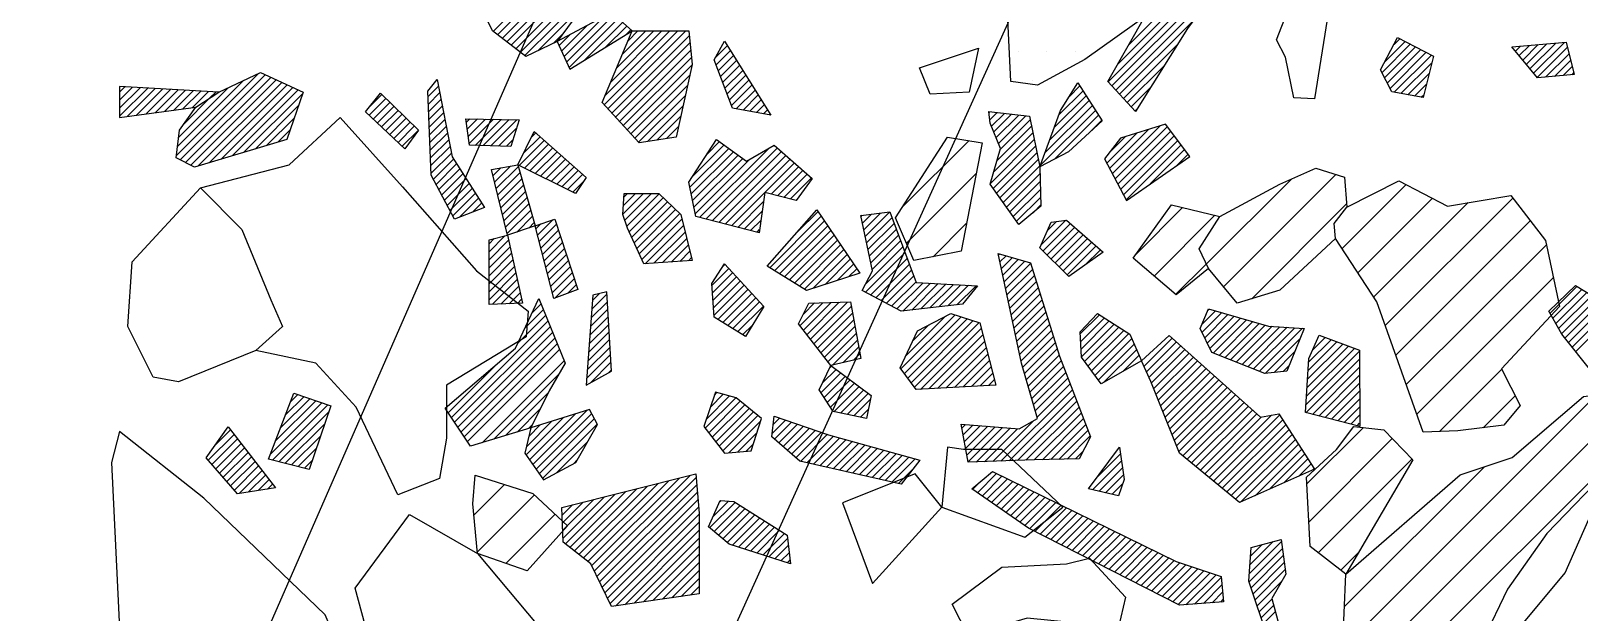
# Model space of a CAD drawing. Header units: metres. Extents: x -8.54 to -4.9, y -14.63 to -11.99.
# Drawn here: x -8.535 to -7.853, y -13.297 to -13.041 of the extents above; entities that cross this region are included whole.
import ezdxf

# ---------------------------------------------------------------- set-up
doc = ezdxf.new("R2010")
doc.units = ezdxf.units.M
doc.header["$LTSCALE"] = 25
doc.header["$MEASUREMENT"] = 0
doc.layers.get('0').update_dxf_attribs({"linetype": 'CONTINUOUS'})
for name, color, linetype in [('FEUER', 1, 'CONTINUOUS'), ('KNOCHEN', 2, 'CONTINUOUS'), ('KNOCHENSCHRAFF', 2, 'CONTINUOUS'), ('STEINE', 4, 'CONTINUOUS'), ('STEINESCHRAFF', 4, 'CONTINUOUS'), ('TPROFIL', 3, 'CONTINUOUS')]:
    doc.layers.add(name, color=color, linetype=linetype)

# ---------------------------------------------------------------- blocks, each defined once
blk = doc.blocks.new('*X3')
at = {"color": 0}
for p, q in [((-827.434, -1312.156), (-826.534, -1311.256)), ((-827.413, -1311.782), (-826.888, -1311.256)), ((-827.393, -1311.407), (-827.241, -1311.256)), ((-827.35, -1312.426), (-826.18, -1311.255)), ((-827.262, -1312.691), (-825.841, -1311.27)), ((-827.16, -1312.942), (-825.66, -1311.442)), ((-827.049, -1313.185), (-825.478, -1311.614)), ((-826.939, -1313.429), (-825.297, -1311.786)), ((-826.829, -1313.672), (-825.115, -1311.958)), ((-826.719, -1313.916), (-824.933, -1312.13)), ((-826.609, -1314.159), (-824.836, -1312.386)), ((-826.453, -1314.357), (-824.765, -1312.669)), ((-826.072, -1314.33), (-824.694, -1312.951)), ((-825.691, -1314.302), (-824.623, -1313.234)), ((-825.311, -1314.275), (-824.552, -1313.517)), ((-824.93, -1314.248), (-824.482, -1313.8)), ((-824.549, -1314.22), (-824.411, -1314.082)), ((-823.508, -1315.301), (-822.769, -1314.562)), ((-823.485, -1315.632), (-822.599, -1314.746)), ((-823.013, -1314.453), (-822.938, -1314.377)), ((-823.463, -1315.962), (-822.43, -1314.93)), ((-823.44, -1316.293), (-822.261, -1315.114)), ((-823.417, -1316.624), (-822.091, -1315.298)), ((-823.246, -1316.807), (-821.922, -1315.483)), ((-823.029, -1316.943), (-821.753, -1315.667)), ((-822.812, -1317.08), (-821.583, -1315.851)), ((-822.595, -1317.216), (-821.414, -1316.035)), ((-822.378, -1317.353), (-821.245, -1316.219)), ((-822.161, -1317.489), (-821.712, -1317.04)), ((-818.323, -1318.954), (-818.234, -1318.865)), ((-818.697, -1320.036), (-817.828, -1319.166)), ((-818.644, -1319.629), (-818.031, -1319.016)), ((-818.56, -1320.252), (-817.625, -1319.317)), ((-818.423, -1320.469), (-817.422, -1319.468)), ((-818.286, -1320.686), (-817.219, -1319.618)), ((-818.131, -1320.883), (-817.016, -1319.769)), ((-817.838, -1320.944), (-816.813, -1319.92)), ((-817.545, -1321.005), (-816.61, -1320.07)), ((-817.251, -1321.065), (-816.52, -1320.333)), ((-816.958, -1321.126), (-816.608, -1320.775)), ((-820.845, -1321.831), (-820.265, -1321.25)), ((-820.801, -1321.433), (-820.529, -1321.16)), ((-820.754, -1322.093), (-820.001, -1321.34)), ((-820.566, -1322.258), (-819.737, -1321.429)), ((-820.377, -1322.423), (-819.473, -1321.519)), ((-820.188, -1322.588), (-819.209, -1321.609)), ((-820, -1322.753), (-818.946, -1321.699)), ((-819.811, -1322.918), (-818.682, -1321.788)), ((-819.613, -1323.073), (-818.418, -1321.878)), ((-819.324, -1323.138), (-818.144, -1321.957)), ((-819.036, -1323.203), (-817.867, -1322.034)), ((-818.748, -1323.269), (-817.59, -1322.111)), ((-818.46, -1323.334), (-817.314, -1322.188)), ((-818.172, -1323.4), (-817.037, -1322.265)), ((-817.884, -1323.465), (-816.761, -1322.342)), ((-817.596, -1323.53), (-816.484, -1322.419)), ((-817.307, -1323.596), (-816.207, -1322.496)), ((-817.019, -1323.661), (-815.931, -1322.573)), ((-816.731, -1323.727), (-815.654, -1322.65)), ((-816.443, -1323.792), (-815.378, -1322.727)), ((-816.155, -1323.857), (-815.101, -1322.804)), ((-815.867, -1323.923), (-814.824, -1322.881)), ((-815.578, -1323.988), (-814.548, -1322.957)), ((-815.29, -1324.054), (-814.653, -1323.416))]:
    blk.add_line(p, q, dxfattribs=at)
blk = doc.blocks.new('*X4')
at = {"color": 0}
for p, q in [((-828.835, -1316.738), (-828.121, -1316.025)), ((-828.805, -1316.355), (-828.141, -1315.691)), ((-828.776, -1315.972), (-828.468, -1315.664)), ((-828.893, -1317.504), (-828.082, -1316.693)), ((-828.864, -1317.121), (-828.102, -1316.359)), ((-828.952, -1318.27), (-828.043, -1317.361)), ((-828.923, -1317.887), (-828.063, -1317.027)), ((-829.011, -1319.036), (-828.004, -1318.029)), ((-828.981, -1318.653), (-828.024, -1317.695)), ((-829.04, -1319.418), (-827.985, -1318.363)), ((-828.873, -1319.605), (-827.965, -1318.698)), ((-828.095, -1319.181), (-827.946, -1319.032))]:
    blk.add_line(p, q, dxfattribs=at)
blk = doc.blocks.new('*X5')
at = {"color": 0}
for p, q in [((-836.032, -1306.965), (-835.577, -1306.511)), ((-838.63, -1307.795), (-837.893, -1307.058)), ((-838.611, -1307.423), (-838.072, -1306.884)), ((-838.448, -1307.967), (-837.713, -1307.232)), ((-836.018, -1307.304), (-835.52, -1306.807)), ((-836.004, -1307.644), (-835.462, -1307.103)), ((-838.266, -1308.138), (-837.534, -1307.406)), ((-838.084, -1308.31), (-837.354, -1307.58)), ((-837.901, -1308.481), (-837.175, -1307.754)), ((-837.719, -1308.652), (-836.995, -1307.928)), ((-835.99, -1307.983), (-835.405, -1307.399)), ((-835.976, -1308.323), (-835.347, -1307.695)), ((-835.961, -1308.662), (-835.29, -1307.991)), ((-834.341, -1308.102), (-834.191, -1307.952)), ((-834.3, -1308.415), (-833.844, -1307.959)), ((-834.259, -1308.728), (-833.498, -1307.967)), ((-834.218, -1309.04), (-833.152, -1307.974)), ((-833.951, -1309.126), (-832.806, -1307.982)), ((-833.607, -1309.136), (-832.46, -1307.989)), ((-833.263, -1309.145), (-832.114, -1307.997)), ((-837.537, -1308.824), (-836.816, -1308.102)), ((-837.355, -1308.995), (-836.636, -1308.276)), ((-837.173, -1309.166), (-836.457, -1308.45)), ((-835.947, -1309.002), (-835.232, -1308.287)), ((-835.933, -1309.341), (-835.175, -1308.583)), ((-832.918, -1309.155), (-832.131, -1308.367)), ((-831.493, -1308.79), (-831.279, -1308.576)), ((-835.919, -1309.681), (-835.117, -1308.879)), ((-835.905, -1310.02), (-835.06, -1309.175)), ((-832.574, -1309.164), (-832.285, -1308.875)), ((-832.01, -1310.014), (-830.905, -1308.909)), ((-831.823, -1309.473), (-831.092, -1308.743)), ((-831.774, -1310.132), (-830.718, -1309.075)), ((-831.538, -1310.25), (-830.53, -1309.242)), ((-835.891, -1310.36), (-835.002, -1309.471)), ((-835.796, -1310.618), (-834.907, -1309.73)), ((-835.674, -1310.85), (-834.77, -1309.946)), ((-833.101, -1310.752), (-832.39, -1310.04)), ((-833.032, -1311.036), (-832.049, -1310.054)), ((-831.303, -1310.367), (-830.343, -1309.408)), ((-831.067, -1310.485), (-830.156, -1309.574)), ((-830.831, -1310.603), (-829.969, -1309.741)), ((-830.595, -1310.721), (-829.781, -1309.907)), ((-830.359, -1310.839), (-829.594, -1310.073)), ((-835.552, -1311.081), (-834.632, -1310.162)), ((-835.43, -1311.313), (-834.495, -1310.378)), ((-835.308, -1311.544), (-834.357, -1310.594)), ((-833.171, -1310.468), (-832.818, -1310.115)), ((-832.962, -1311.32), (-831.971, -1310.329)), ((-832.892, -1311.603), (-831.893, -1310.605)), ((-830.124, -1310.956), (-829.407, -1310.24)), ((-829.888, -1311.074), (-829.22, -1310.406)), ((-829.652, -1311.192), (-829.175, -1310.714)), ((-835.186, -1311.776), (-834.22, -1310.81)), ((-835.064, -1312.008), (-834.082, -1311.026)), ((-834.942, -1312.239), (-833.944, -1311.242)), ((-832.822, -1311.887), (-831.815, -1310.88)), ((-832.753, -1312.171), (-831.737, -1311.156)), ((-832.683, -1312.455), (-831.659, -1311.431)), ((-834.639, -1312.29), (-833.807, -1311.458)), ((-834.064, -1312.069), (-833.669, -1311.674)), ((-832.613, -1312.738), (-831.581, -1311.707)), ((-832.543, -1313.022), (-831.503, -1311.982)), ((-832.123, -1312.956), (-831.425, -1312.258)), ((-831.593, -1312.779), (-831.347, -1312.533)), ((-831.272, -1312.812), (-831.055, -1312.594)), ((-831.2, -1313.093), (-830.508, -1312.401)), ((-831.128, -1313.375), (-830.363, -1312.61)), ((-833.341, -1313.82), (-832.64, -1313.119)), ((-833.341, -1313.466), (-833.111, -1313.237)), ((-833.341, -1314.173), (-832.478, -1313.31)), ((-831.057, -1313.657), (-830.275, -1312.876)), ((-830.985, -1313.939), (-830.188, -1313.142)), ((-830.913, -1314.221), (-830.101, -1313.408)), ((-833.341, -1314.527), (-832.414, -1313.6)), ((-833.341, -1314.88), (-832.35, -1313.89)), ((-830.842, -1314.503), (-830.013, -1313.674)), ((-830.77, -1314.785), (-829.926, -1313.94)), ((-833.34, -1315.234), (-832.286, -1314.179)), ((-833.34, -1315.587), (-832.222, -1314.469)), ((-833.34, -1315.941), (-832.158, -1314.759)), ((-830.698, -1315.067), (-829.839, -1314.207)), ((-830.627, -1315.348), (-829.751, -1314.473)), ((-830.555, -1315.63), (-829.664, -1314.739)), ((-833.186, -1316.14), (-832.094, -1315.048)), ((-832.82, -1316.128), (-832.03, -1315.338)), ((-830.444, -1315.873), (-829.576, -1315.005)), ((-829.873, -1315.655), (-829.489, -1315.271)), ((-832.454, -1316.115), (-831.967, -1315.628)), ((-832.087, -1316.102), (-831.903, -1315.917)), ((-831.442, -1316.518), (-831.053, -1316.128)), ((-835.001, -1321.137), (-830.744, -1316.88)), ((-832.056, -1317.839), (-830.847, -1316.629)), ((-831.749, -1317.178), (-830.95, -1316.379)), ((-834.86, -1321.349), (-830.641, -1317.131)), ((-834.718, -1321.561), (-830.538, -1317.381)), ((-834.577, -1321.773), (-830.435, -1317.632)), ((-834.435, -1321.985), (-830.332, -1317.882)), ((-834.294, -1322.197), (-830.229, -1318.133)), ((-835.143, -1320.925), (-833.048, -1318.83)), ((-833.64, -1322.251), (-830.023, -1318.634)), ((-833.129, -1322.093), (-830.261, -1319.225)), ((-842.534, -1321.599), (-841.244, -1320.309)), ((-842.312, -1321.023), (-841.507, -1320.219)), ((-842.09, -1320.448), (-841.771, -1320.128)), ((-832.618, -1321.936), (-830.737, -1320.055)), ((-823.81, -1321.614), (-822.459, -1320.262)), ((-823.757, -1321.207), (-822.736, -1320.185)), ((-823.581, -1320.677), (-823.012, -1320.108)), ((-823.404, -1320.147), (-823.289, -1320.032)), ((-842.978, -1322.749), (-840.718, -1320.49)), ((-842.89, -1323.016), (-840.455, -1320.58)), ((-842.756, -1322.174), (-840.981, -1320.399)), ((-842.609, -1323.088), (-840.401, -1320.88)), ((-832.107, -1321.778), (-831.09, -1320.761)), ((-831.56, -1323), (-829.535, -1320.974)), ((-831.415, -1323.208), (-829.02, -1320.812)), ((-831.27, -1323.417), (-828.812, -1320.958)), ((-823.655, -1321.812), (-822.26, -1320.416)), ((-823.5, -1322.01), (-822.065, -1320.575)), ((-823.345, -1322.208), (-821.871, -1320.734)), ((-823.189, -1322.407), (-821.676, -1320.893)), ((-845.421, -1322.365), (-844.74, -1321.683)), ((-842.328, -1323.16), (-840.588, -1321.42)), ((-831.706, -1322.791), (-830.051, -1321.136)), ((-831.695, -1322.427), (-830.566, -1321.298)), ((-831.596, -1321.621), (-831.443, -1321.468)), ((-831.591, -1321.969), (-831.081, -1321.46)), ((-831.125, -1323.625), (-828.688, -1321.188)), ((-830.98, -1323.833), (-828.564, -1321.418)), ((-823.034, -1322.605), (-821.482, -1321.052)), ((-822.77, -1322.695), (-821.353, -1321.277)), ((-845.725, -1323.022), (-844.585, -1321.882)), ((-845.56, -1323.211), (-844.431, -1322.082)), ((-845.396, -1323.4), (-844.277, -1322.281)), ((-842.046, -1323.233), (-840.774, -1321.96)), ((-830.368, -1323.575), (-828.986, -1322.193)), ((-822.383, -1322.661), (-821.52, -1321.798)), ((-821.996, -1322.627), (-821.687, -1322.319)), ((-845.231, -1323.589), (-844.123, -1322.48)), ((-845.066, -1323.778), (-843.968, -1322.68)), ((-844.902, -1323.967), (-843.814, -1322.879)), ((-841.765, -1323.305), (-840.96, -1322.5)), ((-841.484, -1323.377), (-841.147, -1323.04)), ((-829.606, -1323.166), (-829.465, -1323.025)), ((-844.737, -1324.155), (-843.66, -1323.078)), ((-844.572, -1324.344), (-843.506, -1323.277)), ((-844.362, -1324.488), (-843.351, -1323.477)), ((-843.946, -1324.425), (-843.197, -1323.676)), ((-828.701, -1327.919), (-824.472, -1323.69)), ((-843.529, -1324.361), (-843.043, -1323.875)), ((-843.112, -1324.298), (-842.888, -1324.075)), ((-829.776, -1326.872), (-827.302, -1324.398)), ((-829.579, -1327.029), (-826.83, -1324.28)), ((-829.382, -1327.185), (-826.359, -1324.162)), ((-829.184, -1327.341), (-825.887, -1324.044)), ((-828.987, -1327.497), (-825.416, -1323.926)), ((-828.817, -1327.681), (-824.944, -1323.808)), ((-828.585, -1328.156), (-824.21, -1323.781)), ((-828.47, -1328.394), (-824.181, -1324.106)), ((-830.118, -1325.447), (-829.66, -1324.988)), ((-830.107, -1325.789), (-829.188, -1324.87)), ((-830.095, -1326.131), (-828.717, -1324.752)), ((-830.084, -1326.473), (-828.245, -1324.634)), ((-829.974, -1326.716), (-827.774, -1324.516)), ((-828.354, -1328.632), (-824.153, -1324.431)), ((-828.238, -1328.87), (-824.124, -1324.756)), ((-828.122, -1329.107), (-824.095, -1325.08)), ((-823.612, -1326.012), (-822.486, -1324.885)), ((-823.463, -1325.509), (-822.783, -1324.829)), ((-823.419, -1326.172), (-822.269, -1325.022)), ((-823.191, -1324.883), (-823.11, -1324.802)), ((-828.007, -1329.345), (-824.071, -1325.409)), ((-827.767, -1329.459), (-824.07, -1325.763)), ((-823.227, -1326.333), (-822.052, -1325.158)), ((-823.034, -1326.494), (-821.835, -1325.295)), ((-822.841, -1326.654), (-821.618, -1325.432)), ((-822.61, -1326.777), (-821.401, -1325.568)), ((-822.342, -1326.863), (-821.184, -1325.705)), ((-827.353, -1329.399), (-824.07, -1326.116)), ((-822.074, -1326.948), (-820.968, -1325.842)), ((-821.806, -1327.034), (-820.751, -1325.978)), ((-821.539, -1327.12), (-820.534, -1326.115)), ((-821.271, -1327.206), (-820.317, -1326.252)), ((-826.94, -1329.339), (-824.07, -1326.47)), ((-826.526, -1329.279), (-824.07, -1326.823)), ((-821.003, -1327.292), (-820.183, -1326.471)), ((-820.735, -1327.377), (-820.145, -1326.787)), ((-820.468, -1327.463), (-820.107, -1327.103)), ((-826.113, -1329.219), (-824.07, -1327.176)), ((-825.699, -1329.159), (-824.07, -1327.53)), ((-820.2, -1327.549), (-820.069, -1327.418)), ((-825.286, -1329.099), (-824.07, -1327.883)), ((-824.872, -1329.039), (-824.07, -1328.237)), ((-824.459, -1328.979), (-824.07, -1328.59))]:
    blk.add_line(p, q, dxfattribs=at)
blk = doc.blocks.new('*X8')
at = {"color": 0}
for p, q in [((-806.043, -1306.321), (-800.796, -1301.074)), ((-805.873, -1306.504), (-800.559, -1301.19)), ((-805.616, -1305.54), (-801.034, -1300.959)), ((-805.154, -1304.725), (-801.272, -1300.843)), ((-833.165, -1304.098), (-830.566, -1301.499)), ((-832.964, -1304.251), (-830.445, -1301.731)), ((-832.763, -1304.403), (-830.24, -1301.88)), ((-832.562, -1304.556), (-830.033, -1302.027)), ((-832.361, -1304.708), (-829.827, -1302.174)), ((-832.16, -1304.86), (-829.621, -1302.322)), ((-831.958, -1305.013), (-829.415, -1302.469)), ((-805.703, -1306.688), (-801.278, -1302.263)), ((-831.757, -1305.165), (-829.208, -1302.616)), ((-831.178, -1304.94), (-829.087, -1302.849)), ((-830.143, -1304.965), (-829.001, -1303.823)), ((-830.032, -1305.207), (-828.245, -1303.421)), ((-829.92, -1305.45), (-827.834, -1303.363)), ((-829.809, -1305.692), (-827.646, -1303.529)), ((-829.115, -1305.351), (-827.459, -1303.696)), ((-828.205, -1304.795), (-827.272, -1303.862)), ((-805.533, -1306.872), (-802.286, -1303.624)), ((-830.496, -1304.611), (-830.106, -1304.221)), ((-830.254, -1304.723), (-829.757, -1304.226)), ((-828.265, -1307.33), (-825.011, -1304.076)), ((-828.231, -1306.942), (-825.365, -1304.076)), ((-828.096, -1307.515), (-824.657, -1304.076)), ((-827.976, -1306.334), (-825.718, -1304.076)), ((-827.927, -1307.699), (-824.514, -1304.285)), ((-827.758, -1307.884), (-824.48, -1304.606)), ((-827.721, -1305.725), (-826.072, -1304.076)), ((-827.466, -1305.117), (-826.426, -1304.076)), ((-827.295, -1304.238), (-827.085, -1304.028)), ((-827.211, -1304.508), (-826.779, -1304.076)), ((-827.589, -1308.068), (-824.447, -1304.926)), ((-827.42, -1308.253), (-824.414, -1305.246)), ((-823.363, -1305.256), (-822.835, -1304.728)), ((-823.328, -1305.575), (-822.699, -1304.946)), ((-823.231, -1305.831), (-822.563, -1305.163)), ((-805.364, -1307.056), (-802.979, -1304.672)), ((-827.252, -1308.438), (-824.387, -1305.573)), ((-823.133, -1306.087), (-822.427, -1305.381)), ((-823.035, -1306.343), (-822.291, -1305.598)), ((-822.938, -1306.599), (-822.155, -1305.816)), ((-805.194, -1307.24), (-803.568, -1305.613)), ((-827.083, -1308.622), (-824.487, -1306.027)), ((-826.914, -1308.807), (-824.588, -1306.482)), ((-822.84, -1306.855), (-822.019, -1306.033)), ((-822.743, -1307.111), (-821.883, -1306.251)), ((-822.645, -1307.367), (-821.747, -1306.468)), ((-807.761, -1306.978), (-807.286, -1306.503)), ((-805.024, -1307.423), (-804.156, -1306.555)), ((-826.745, -1308.992), (-824.689, -1306.936)), ((-822.44, -1307.515), (-821.611, -1306.686)), ((-822.141, -1307.57), (-821.475, -1306.903)), ((-821.842, -1307.624), (-821.339, -1307.121)), ((-821.542, -1307.678), (-821.202, -1307.338)), ((-808.622, -1308.9), (-806.873, -1307.151)), ((-808.417, -1308.342), (-807.011, -1306.935)), ((-808.212, -1307.783), (-807.148, -1306.719)), ((-826.358, -1308.958), (-824.79, -1307.39)), ((-825.939, -1308.892), (-824.891, -1307.845)), ((-821.243, -1307.733), (-821.066, -1307.556)), ((-820.944, -1307.787), (-820.93, -1307.773)), ((-811.291, -1307.68), (-811.252, -1307.641)), ((-811.259, -1308.002), (-810.935, -1307.677)), ((-811.188, -1308.284), (-810.617, -1307.713)), ((-811.085, -1308.535), (-810.3, -1307.749)), ((-810.983, -1308.786), (-809.982, -1307.786)), ((-810.88, -1309.037), (-809.665, -1307.822)), ((-810.799, -1309.309), (-809.482, -1307.993)), ((-809.032, -1310.017), (-806.598, -1307.583)), ((-808.827, -1309.459), (-806.736, -1307.367)), ((-808.399, -1309.738), (-806.46, -1307.799)), ((-806.941, -1308.633), (-806.323, -1308.015)), ((-804.854, -1307.607), (-804.744, -1307.497)), ((-825.519, -1308.827), (-824.992, -1308.299)), ((-811.088, -1310.305), (-809.362, -1308.579)), ((-810.944, -1309.807), (-809.422, -1308.286)), ((-806.102, -1309.915), (-804.769, -1308.583)), ((-805.979, -1310.146), (-804.258, -1308.425)), ((-805.857, -1310.378), (-803.747, -1308.268)), ((-805.735, -1310.609), (-803.426, -1308.3)), ((-805.613, -1310.841), (-803.274, -1308.502)), ((-805.491, -1311.072), (-803.123, -1308.704)), ((-825.1, -1308.761), (-825.092, -1308.753)), ((-824.487, -1310.977), (-822.769, -1309.258)), ((-824.392, -1310.528), (-822.973, -1309.109)), ((-824.059, -1312.316), (-820.987, -1309.245)), ((-823.777, -1312.388), (-820.627, -1309.238)), ((-823.741, -1309.523), (-823.177, -1308.96)), ((-811.232, -1310.803), (-809.302, -1308.873)), ((-811.109, -1311.033), (-809.242, -1309.166)), ((-806.001, -1309.461), (-805.28, -1308.74)), ((-805.368, -1311.303), (-802.971, -1308.906)), ((-805.246, -1311.535), (-802.819, -1309.108)), ((-804.189, -1310.831), (-802.668, -1309.31)), ((-824.428, -1311.271), (-822.564, -1309.407)), ((-824.369, -1311.566), (-822.36, -1309.557)), ((-824.31, -1311.86), (-822.156, -1309.706)), ((-824.251, -1312.155), (-821.837, -1309.74)), ((-823.495, -1312.459), (-820.439, -1309.403)), ((-823.213, -1312.531), (-820.25, -1309.568)), ((-822.931, -1312.603), (-820.062, -1309.733)), ((-822.649, -1312.674), (-819.874, -1309.899)), ((-820.896, -1311.275), (-819.686, -1310.064)), ((-810.961, -1311.239), (-809.182, -1309.46)), ((-810.814, -1311.445), (-809.122, -1309.753)), ((-810.666, -1311.652), (-809.062, -1310.047)), ((-803.043, -1310.039), (-802.516, -1309.512)), ((-820.615, -1311.347), (-819.497, -1310.229)), ((-820.334, -1311.42), (-819.309, -1310.395)), ((-820.054, -1311.493), (-819.121, -1310.56)), ((-810.519, -1311.858), (-809.046, -1310.384)), ((-810.372, -1312.064), (-809.036, -1310.728)), ((-810.224, -1312.27), (-809.025, -1311.071)), ((-810.077, -1312.476), (-809.015, -1311.415)), ((-822.367, -1312.746), (-821.231, -1311.609)), ((-822.086, -1312.818), (-821.289, -1312.021)), ((-819.752, -1312.959), (-818.832, -1312.039)), ((-816.815, -1312.85), (-816.08, -1312.116)), ((-816.754, -1313.143), (-815.679, -1312.068)), ((-809.346, -1312.099), (-809.005, -1311.758)), ((-821.804, -1312.889), (-821.348, -1312.434)), ((-820.965, -1314.526), (-818.69, -1312.25)), ((-820.747, -1314.661), (-818.548, -1312.462)), ((-820.528, -1314.796), (-818.405, -1312.673)), ((-816.937, -1312.265), (-816.884, -1312.213)), ((-816.876, -1312.558), (-816.482, -1312.164)), ((-816.693, -1313.435), (-815.578, -1312.32)), ((-816.632, -1313.728), (-815.481, -1312.577)), ((-808.996, -1313.517), (-807.903, -1312.424)), ((-808.911, -1313.786), (-807.704, -1312.578)), ((-808.735, -1313.962), (-807.515, -1312.743)), ((-808.702, -1312.869), (-808.321, -1312.489)), ((-821.522, -1312.961), (-821.407, -1312.846)), ((-820.31, -1314.931), (-818.263, -1312.884)), ((-820.091, -1315.066), (-818.121, -1313.096)), ((-819.872, -1315.201), (-817.979, -1313.307)), ((-816.571, -1314.02), (-815.384, -1312.834)), ((-816.51, -1314.313), (-815.287, -1313.09)), ((-816.449, -1314.605), (-815.19, -1313.347)), ((-808.558, -1314.139), (-807.326, -1312.908)), ((-808.381, -1314.316), (-807.138, -1313.073)), ((-808.204, -1314.493), (-806.949, -1313.238)), ((-808.027, -1314.669), (-806.761, -1313.403)), ((-819.654, -1315.336), (-817.836, -1313.518)), ((-819.435, -1315.471), (-817.694, -1313.729)), ((-819.046, -1315.435), (-817.552, -1313.941)), ((-818.521, -1315.264), (-817.41, -1314.152)), ((-816.754, -1315.264), (-815.093, -1313.604)), ((-816.745, -1315.609), (-814.997, -1313.86)), ((-816.514, -1315.731), (-814.9, -1314.117)), ((-810.87, -1313.977), (-810.813, -1313.919)), ((-810.809, -1314.269), (-810.538, -1313.998)), ((-810.747, -1314.561), (-810.263, -1314.076)), ((-810.685, -1314.853), (-809.988, -1314.155)), ((-807.85, -1314.846), (-806.572, -1313.567)), ((-807.067, -1314.416), (-806.383, -1313.732)), ((-817.996, -1315.092), (-817.267, -1314.363)), ((-817.471, -1314.921), (-817.125, -1314.575)), ((-816.282, -1315.853), (-814.803, -1314.374)), ((-816.051, -1315.976), (-814.706, -1314.63)), ((-810.624, -1315.145), (-809.713, -1314.233)), ((-810.562, -1315.437), (-809.454, -1314.328)), ((-810.501, -1315.729), (-809.37, -1314.598)), ((-815.82, -1316.098), (-814.609, -1314.887)), ((-815.589, -1316.22), (-814.512, -1315.144)), ((-815.357, -1316.343), (-814.204, -1315.189)), ((-815.1, -1316.438), (-813.869, -1315.208)), ((-814.701, -1316.393), (-813.535, -1315.227)), ((-814.302, -1316.348), (-813.2, -1315.246)), ((-813.903, -1316.303), (-812.865, -1315.265)), ((-813.504, -1316.257), (-812.53, -1315.283)), ((-813.106, -1316.212), (-812.196, -1315.302)), ((-812.707, -1316.167), (-811.861, -1315.321)), ((-810.439, -1316.021), (-809.287, -1314.868)), ((-810.378, -1316.313), (-809.203, -1315.138)), ((-810.316, -1316.605), (-809.12, -1315.408)), ((-819.634, -1317.084), (-818.624, -1316.073)), ((-819.48, -1317.283), (-818.26, -1316.063)), ((-819.478, -1316.574), (-818.987, -1316.083)), ((-819.325, -1317.482), (-817.896, -1316.053)), ((-819.17, -1317.68), (-817.532, -1316.043)), ((-810.255, -1316.897), (-809.037, -1315.679)), ((-810.193, -1317.189), (-808.953, -1315.949)), ((-810.131, -1317.481), (-808.87, -1316.219)), ((-819.015, -1317.879), (-817.368, -1316.232)), ((-818.861, -1318.078), (-817.313, -1316.53)), ((-818.706, -1318.277), (-817.258, -1316.829)), ((-815.176, -1318.99), (-812.791, -1316.605)), ((-815.026, -1319.194), (-812.523, -1316.691)), ((-814.977, -1318.437), (-813.208, -1316.668)), ((-814.876, -1319.397), (-812.256, -1316.776)), ((-814.726, -1319.601), (-811.988, -1316.862)), ((-810.07, -1317.773), (-808.786, -1316.489)), ((-810.008, -1318.065), (-808.703, -1316.759)), ((-807.267, -1317.444), (-806.422, -1316.599)), ((-807.251, -1317.782), (-806.207, -1316.738)), ((-807.236, -1318.12), (-805.991, -1316.876)), ((-801.903, -1317.031), (-801.303, -1316.431)), ((-801.894, -1317.375), (-801.029, -1316.51)), ((-801.78, -1317.615), (-800.754, -1316.589)), ((-801.666, -1317.854), (-800.48, -1316.668)), ((-801.656, -1316.43), (-801.578, -1316.352)), ((-801.552, -1318.094), (-800.205, -1316.747)), ((-801.404, -1318.299), (-799.931, -1316.826)), ((-801.149, -1318.398), (-799.656, -1316.905)), ((-818.551, -1318.476), (-817.203, -1317.128)), ((-818.397, -1318.675), (-817.148, -1317.426)), ((-814.666, -1317.772), (-813.941, -1317.048)), ((-814.576, -1319.804), (-811.72, -1316.948)), ((-814.316, -1319.897), (-811.633, -1317.214)), ((-813.94, -1319.875), (-811.56, -1317.495)), ((-809.947, -1318.356), (-808.619, -1317.029)), ((-809.885, -1318.648), (-808.536, -1317.299)), ((-809.811, -1318.928), (-808.452, -1317.569)), ((-807.22, -1318.458), (-805.776, -1317.014)), ((-807.078, -1318.67), (-805.561, -1317.153)), ((-806.928, -1318.873), (-805.346, -1317.291)), ((-806.778, -1319.077), (-805.13, -1317.429)), ((-800.895, -1318.497), (-799.382, -1316.984)), ((-800.641, -1318.597), (-799.108, -1317.063)), ((-800.387, -1318.696), (-798.804, -1317.113)), ((-800.133, -1318.796), (-798.472, -1317.135)), ((-799.879, -1318.895), (-798.14, -1317.156)), ((-799.624, -1318.994), (-797.807, -1317.177)), ((-799.37, -1319.094), (-797.475, -1317.199)), ((-796.736, -1317.52), (-796.727, -1317.511)), ((-818.19, -1318.822), (-817.093, -1317.725)), ((-817.73, -1318.715), (-817.038, -1318.023)), ((-813.565, -1319.853), (-811.487, -1317.776)), ((-813.189, -1319.831), (-811.414, -1318.056)), ((-809.731, -1319.201), (-808.369, -1317.839)), ((-809.651, -1319.475), (-808.286, -1318.109)), ((-806.628, -1319.28), (-804.998, -1317.651)), ((-806.477, -1319.483), (-804.891, -1317.897)), ((-806.208, -1319.567), (-804.784, -1318.144)), ((-804.461, -1318.881), (-803.214, -1317.634)), ((-804.352, -1319.126), (-803.027, -1317.801)), ((-804.243, -1319.37), (-802.841, -1317.968)), ((-804.136, -1319.617), (-802.655, -1318.136)), ((-799.112, -1319.189), (-797.574, -1317.651)), ((-798.717, -1319.147), (-797.815, -1318.245)), ((-797.319, -1320.578), (-794.949, -1318.208)), ((-797.295, -1320.2), (-795.179, -1318.085)), ((-797.271, -1319.823), (-795.437, -1317.989)), ((-797.247, -1319.445), (-795.695, -1317.894)), ((-797.223, -1319.068), (-795.953, -1317.798)), ((-797.199, -1318.69), (-796.211, -1317.702)), ((-797.024, -1318.162), (-796.469, -1317.606)), ((-817.27, -1318.609), (-816.983, -1318.322)), ((-812.814, -1319.809), (-811.341, -1318.337)), ((-812.438, -1319.788), (-811.268, -1318.618)), ((-812.063, -1319.766), (-811.196, -1318.898)), ((-809.571, -1319.749), (-808.202, -1318.38)), ((-809.491, -1320.022), (-808.106, -1318.637)), ((-809.411, -1320.296), (-808.008, -1318.893)), ((-805.382, -1319.095), (-804.677, -1318.39)), ((-804.57, -1318.636), (-804.493, -1318.56)), ((-804.035, -1319.869), (-802.469, -1318.303)), ((-803.933, -1320.121), (-802.282, -1318.47)), ((-803.831, -1320.373), (-802.096, -1318.637)), ((-803.73, -1320.625), (-801.91, -1318.805)), ((-798.321, -1319.105), (-798.055, -1318.839)), ((-797.315, -1320.927), (-794.948, -1318.561)), ((-797.033, -1320.999), (-794.948, -1318.914)), ((-811.688, -1319.744), (-811.123, -1319.179)), ((-811.312, -1319.722), (-811.05, -1319.46)), ((-809.331, -1320.569), (-807.909, -1319.148)), ((-809.251, -1320.843), (-807.811, -1319.403)), ((-803.628, -1320.876), (-801.723, -1318.972)), ((-803.526, -1321.128), (-801.537, -1319.139)), ((-803.425, -1321.38), (-801.351, -1319.307)), ((-803.323, -1321.632), (-801.165, -1319.474)), ((-796.751, -1321.071), (-794.948, -1319.268)), ((-796.47, -1321.143), (-794.948, -1319.621)), ((-810.765, -1323.064), (-807.614, -1319.913)), ((-810.398, -1323.051), (-807.515, -1320.168)), ((-809.171, -1321.117), (-807.712, -1319.658)), ((-803.221, -1321.884), (-800.978, -1319.641)), ((-803.12, -1322.136), (-800.792, -1319.809)), ((-803.018, -1322.388), (-800.606, -1319.976)), ((-802.916, -1322.64), (-800.42, -1320.143)), ((-802.746, -1322.823), (-800.233, -1320.31)), ((-796.188, -1321.215), (-794.948, -1319.975)), ((-810.032, -1323.038), (-807.417, -1320.423)), ((-809.665, -1323.025), (-807.319, -1320.678)), ((-809.299, -1323.012), (-807.22, -1320.933)), ((-802.553, -1322.983), (-800.047, -1320.478)), ((-802.359, -1323.143), (-799.861, -1320.645)), ((-802.166, -1323.303), (-799.675, -1320.812)), ((-801.972, -1323.463), (-799.488, -1320.98)), ((-795.906, -1321.287), (-794.948, -1320.328)), ((-795.625, -1321.358), (-794.948, -1320.682)), ((-812.484, -1321.6), (-812.332, -1321.449)), ((-812.429, -1321.899), (-812.005, -1321.475)), ((-812.375, -1322.199), (-811.677, -1321.501)), ((-812.32, -1322.498), (-811.35, -1321.527)), ((-812.266, -1322.797), (-811.022, -1321.553)), ((-812.211, -1323.096), (-810.695, -1321.58)), ((-811.864, -1323.103), (-810.367, -1321.606)), ((-811.498, -1323.09), (-810.04, -1321.632)), ((-811.131, -1323.077), (-809.337, -1321.282)), ((-808.936, -1323.002), (-807.122, -1321.188)), ((-808.573, -1322.993), (-807.023, -1321.443)), ((-801.778, -1323.623), (-799.27, -1321.114)), ((-801.585, -1323.783), (-798.834, -1321.033)), ((-801.391, -1323.943), (-798.476, -1321.028)), ((-801.198, -1324.103), (-798.337, -1321.243)), ((-801.004, -1324.263), (-798.198, -1321.457)), ((-800.811, -1324.423), (-798.059, -1321.672)), ((-795.343, -1321.43), (-794.948, -1321.035)), ((-795.061, -1321.502), (-794.948, -1321.389)), ((-808.21, -1322.984), (-806.925, -1321.698)), ((-807.847, -1322.974), (-806.826, -1321.953)), ((-800.617, -1324.583), (-797.921, -1321.887)), ((-800.423, -1324.743), (-797.782, -1322.102)), ((-800.202, -1324.876), (-797.643, -1322.316)), ((-807.484, -1322.965), (-807.142, -1322.623)), ((-806.542, -1323.791), (-805.496, -1322.744)), ((-799.563, -1324.59), (-797.504, -1322.531)), ((-798.925, -1324.305), (-797.365, -1322.746)), ((-798.286, -1324.02), (-797.227, -1322.961)), ((-811.806, -1324.458), (-810.958, -1323.61)), ((-811.597, -1324.603), (-810.721, -1323.727)), ((-806.725, -1324.327), (-805.452, -1323.054)), ((-806.438, -1324.393), (-805.407, -1323.363)), ((-806.15, -1324.46), (-805.363, -1323.672)), ((-797.647, -1323.735), (-797.088, -1323.175)), ((-797.008, -1323.449), (-796.949, -1323.39)), ((-812.015, -1324.313), (-811.647, -1323.946)), ((-811.388, -1324.748), (-810.483, -1323.843)), ((-811.179, -1324.893), (-810.246, -1323.959)), ((-810.971, -1325.037), (-810.009, -1324.075)), ((-810.762, -1325.182), (-809.772, -1324.192)), ((-810.553, -1325.327), (-809.534, -1324.308)), ((-805.863, -1324.526), (-805.4, -1324.063)), ((-810.344, -1325.472), (-809.297, -1324.424)), ((-810.136, -1325.616), (-809.06, -1324.541)), ((-809.927, -1325.761), (-808.823, -1324.657)), ((-809.718, -1325.906), (-808.585, -1324.773)), ((-809.503, -1326.045), (-808.348, -1324.89)), ((-809.269, -1326.164), (-808.111, -1325.006)), ((-809.035, -1326.284), (-807.873, -1325.122)), ((-808.801, -1326.403), (-807.636, -1325.238)), ((-808.567, -1326.523), (-807.399, -1325.355)), ((-808.333, -1326.643), (-807.162, -1325.471)), ((-808.099, -1326.762), (-806.924, -1325.587)), ((-807.865, -1326.882), (-806.687, -1325.704)), ((-807.631, -1327.001), (-806.45, -1325.82)), ((-807.397, -1327.121), (-806.213, -1325.936)), ((-807.163, -1327.241), (-805.975, -1326.053)), ((-806.929, -1327.36), (-805.738, -1326.169)), ((-806.696, -1327.48), (-805.501, -1326.285)), ((-806.462, -1327.599), (-805.264, -1326.401)), ((-806.228, -1327.719), (-805.026, -1326.518)), ((-805.994, -1327.838), (-804.789, -1326.634)), ((-805.76, -1327.958), (-804.552, -1326.75)), ((-805.526, -1328.078), (-804.315, -1326.867)), ((-805.292, -1328.197), (-804.077, -1326.983)), ((-805.058, -1328.317), (-803.84, -1327.099)), ((-799.823, -1328.386), (-798.355, -1326.918)), ((-799.81, -1328.019), (-798.397, -1326.606)), ((-799.784, -1327.639), (-798.762, -1326.617)), ((-799.758, -1327.26), (-799.246, -1326.748)), ((-804.824, -1328.436), (-803.603, -1327.215)), ((-804.59, -1328.556), (-803.366, -1327.332)), ((-804.356, -1328.675), (-803.128, -1327.448)), ((-804.122, -1328.795), (-802.873, -1327.547)), ((-803.888, -1328.915), (-802.608, -1327.635)), ((-803.654, -1329.034), (-802.343, -1327.723)), ((-803.42, -1329.154), (-802.078, -1327.812)), ((-799.735, -1328.651), (-798.314, -1327.23)), ((-799.646, -1328.916), (-798.272, -1327.541)), ((-803.186, -1329.273), (-801.813, -1327.9)), ((-802.952, -1329.393), (-801.547, -1327.988)), ((-802.609, -1329.403), (-801.282, -1328.077)), ((-802.225, -1329.373), (-801.051, -1328.199)), ((-799.558, -1329.181), (-798.23, -1327.853)), ((-799.469, -1329.446), (-798.379, -1328.356)), ((-801.841, -1329.343), (-801.022, -1328.523)), ((-801.457, -1329.312), (-800.992, -1328.847)), ((-801.073, -1329.282), (-800.962, -1329.171)), ((-799.381, -1329.711), (-798.809, -1329.14)), ((-799.293, -1329.976), (-798.737, -1329.42)), ((-799.204, -1330.241), (-798.664, -1329.701))]:
    blk.add_line(p, q, dxfattribs=at)
blk = doc.blocks.new('*X9')
at = {"color": 0}
for p, q in [((-847.127, -1309.575), (-843.504, -1305.952)), ((-849.636, -1306.781), (-849.397, -1306.541)), ((-849.636, -1307.134), (-849.062, -1306.561)), ((-849.636, -1307.488), (-848.728, -1306.58)), ((-849.636, -1307.841), (-848.394, -1306.599)), ((-849.297, -1307.856), (-848.06, -1306.619)), ((-848.888, -1307.8), (-847.726, -1306.638)), ((-848.478, -1307.744), (-847.391, -1306.657)), ((-847.077, -1309.171), (-844.175, -1306.269)), ((-847.026, -1308.767), (-844.845, -1306.586)), ((-846.968, -1309.77), (-843.211, -1306.013)), ((-846.732, -1309.887), (-842.969, -1306.124)), ((-846.497, -1310.005), (-842.727, -1306.235)), ((-846.187, -1310.049), (-842.484, -1306.346)), ((-845.681, -1309.897), (-842.242, -1306.458)), ((-845.176, -1309.745), (-842, -1306.569)), ((-848.069, -1307.688), (-847.057, -1306.677)), ((-847.659, -1307.632), (-846.723, -1306.696)), ((-847.249, -1307.576), (-846.389, -1306.715)), ((-846.84, -1307.52), (-846.054, -1306.735)), ((-846.788, -1308.175), (-845.647, -1307.034)), ((-846.43, -1307.464), (-845.72, -1306.754)), ((-845.647, -1307.034), (-845.386, -1306.773)), ((-844.671, -1309.594), (-841.757, -1306.68)), ((-844.165, -1309.442), (-841.56, -1306.836)), ((-843.66, -1309.29), (-841.743, -1307.373)), ((-843.155, -1309.138), (-841.926, -1307.909)), ((-842.65, -1308.986), (-842.109, -1308.446))]:
    blk.add_line(p, q, dxfattribs=at)
blk = doc.blocks.new('*X12')
at = {"color": 0}
for p, q in [((-793.84, -1305.432), (-792.948, -1304.539)), ((-793.433, -1304.671), (-793.181, -1304.419)), ((-787.44, -1305.749), (-786.304, -1304.613)), ((-787.281, -1305.944), (-785.917, -1304.58)), ((-793.972, -1305.918), (-792.714, -1304.66)), ((-793.851, -1306.149), (-792.481, -1304.78)), ((-793.729, -1306.381), (-792.248, -1304.9)), ((-793.607, -1306.613), (-792.015, -1305.02)), ((-793.424, -1306.784), (-791.781, -1305.141)), ((-788.075, -1304.97), (-787.85, -1304.745)), ((-787.916, -1305.165), (-787.463, -1304.712)), ((-787.757, -1305.359), (-787.077, -1304.679)), ((-787.598, -1305.554), (-786.69, -1304.646)), ((-787.122, -1306.138), (-785.782, -1304.799)), ((-786.748, -1306.118), (-785.711, -1305.081)), ((-793.126, -1306.839), (-791.767, -1305.48)), ((-792.827, -1306.894), (-791.885, -1305.952)), ((-786.358, -1306.081), (-785.641, -1305.364)), ((-785.967, -1306.044), (-785.57, -1305.647)), ((-785.577, -1306.008), (-785.499, -1305.93)), ((-792.529, -1306.949), (-792.003, -1306.423)), ((-792.231, -1307.004), (-792.12, -1306.894)), ((-786.55, -1316.526), (-785.373, -1315.35)), ((-786.424, -1316.754), (-785.154, -1315.484)), ((-786.299, -1316.982), (-784.934, -1315.618)), ((-786.173, -1317.21), (-784.715, -1315.752)), ((-786.048, -1317.438), (-784.495, -1315.886)), ((-785.893, -1317.637), (-784.276, -1316.02)), ((-785.736, -1317.834), (-784.056, -1316.154)), ((-785.579, -1318.031), (-783.837, -1316.288)), ((-785.422, -1318.227), (-783.617, -1316.422))]:
    blk.add_line(p, q, dxfattribs=at)
blk = doc.blocks.new('*X31')
at = {"color": 0}
for p, q in [((-815.131, -1311.873), (-812.173, -1308.916)), ((-814.933, -1313.443), (-811.861, -1310.371)), ((-801.711, -1314.363), (-797.959, -1310.611)), ((-800.946, -1315.366), (-795.992, -1310.412)), ((-795.725, -1313.681), (-792.898, -1310.854)), ((-804.793, -1313.909), (-802.758, -1311.875)), ((-799.706, -1315.894), (-795.522, -1311.71)), ((-795.026, -1314.749), (-791.738, -1311.461)), ((-794.326, -1315.817), (-790.163, -1311.654)), ((-793.816, -1317.075), (-788.196, -1311.455)), ((-813.763, -1314.041), (-812.279, -1312.557)), ((-804.01, -1314.895), (-801.33, -1312.214)), ((-793.353, -1318.38), (-787.427, -1312.454)), ((-792.891, -1319.685), (-786.715, -1313.509)), ((-803.062, -1315.714), (-801.711, -1314.363)), ((-792.428, -1320.991), (-786.407, -1314.969)), ((-791.431, -1321.761), (-788.675, -1319.005)), ((-795.703, -1331.336), (-784.499, -1320.133)), ((-795.129, -1332.53), (-782.478, -1319.879)), ((-794.101, -1333.27), (-780.697, -1319.866)), ((-789.495, -1321.592), (-788.085, -1320.183)), ((-797.274, -1324.069), (-794.785, -1321.579)), ((-797.189, -1325.752), (-793.507, -1322.069)), ((-796.775, -1327.105), (-792.64, -1322.97)), ((-795.62, -1329.486), (-789.445, -1323.31)), ((-834.005, -1325.444), (-832.656, -1324.095)), ((-833.854, -1327.061), (-831.344, -1324.551)), ((-832.602, -1327.577), (-830.429, -1325.404)), ((-795.779, -1327.877), (-795, -1327.098))]:
    blk.add_line(p, q, dxfattribs=at)
blk = doc.blocks.new('*X36')
at = {"color": 0}
for p, q in [((-810, -1305), (-810, -1305)), ((-808.75, -1305), (-808.75, -1305)), ((-807.5, -1305), (-807.5, -1305)), ((-809.375, -1306.25), (-809.375, -1306.25))]:
    blk.add_line(p, q, dxfattribs=at)

msp = doc.modelspace()

# ---------------------------------------------------------------- linework, layer by layer
at = {"layer": 'KNOCHEN'}
for points in [[(-8.06052, -13.0631), (-8.02591, -13.00199), (-8.00504, -13.01217), (-8.02539, -13.03967), (-8.0483, -13.07634), (-8.06052, -13.0631)], [(-8.31054, -13.00564), (-8.30442, -13.01735), (-8.29016, -13.02753), (-8.3034, -13.04536), (-8.31714, -13.05198), (-8.33191, -13.04078), (-8.33853, -13.02704), (-8.33243, -13.01482), (-8.31054, -13.00564)], [(-8.29779, -13.05758), (-8.2703, -13.04077), (-8.27947, -13.03262), (-8.3034, -13.04536), (-8.29779, -13.05758)], [(-8.28353, -13.07234), (-8.2703, -13.04077), (-8.24535, -13.04076), (-8.24382, -13.05552), (-8.25094, -13.0876), (-8.26723, -13.09015), (-8.28353, -13.07234)], [(-8.23415, -13.05348), (-8.22957, -13.04534), (-8.20919, -13.07792), (-8.22599, -13.07487), (-8.23415, -13.05348)], [(-7.93272, -13.04372), (-7.91694, -13.05186), (-7.92152, -13.07019), (-7.93526, -13.06765), (-7.94036, -13.05798), (-7.93272, -13.04372)], [(-7.88232, -13.04777), (-7.85839, -13.04573), (-7.85482, -13.05999), (-7.87111, -13.06152), (-7.88232, -13.04777)], [(-8.45257, -13.06781), (-8.49636, -13.06527), (-8.49636, -13.07902), (-8.46276, -13.07443), (-8.45257, -13.06781), (-8.43425, -13.05915), (-8.41541, -13.0678), (-8.42253, -13.08867), (-8.46326, -13.10091), (-8.4714, -13.09683), (-8.46988, -13.08461), (-8.46276, -13.07443)], [(-8.35634, -13.06218), (-8.34971, -13.09629), (-8.33545, -13.11869), (-8.34869, -13.12378), (-8.35888, -13.10444), (-8.36042, -13.06727), (-8.35634, -13.06218)], [(-8.08139, -13.07584), (-8.07376, -13.06362), (-8.06306, -13.08042), (-8.07782, -13.09417), (-8.09055, -13.10079), (-8.08139, -13.07584)], [(-8.38129, -13.06829), (-8.36448, -13.08458), (-8.37059, -13.09273), (-8.38791, -13.07644), (-8.38129, -13.06829)], [(-8.34361, -13.07948), (-8.32019, -13.07999), (-8.32375, -13.0917), (-8.34208, -13.09119), (-8.34361, -13.07948)], [(-8.11296, -13.07636), (-8.09514, -13.07839), (-8.09055, -13.10079), (-8.09003, -13.1181), (-8.09971, -13.12625), (-8.11244, -13.10844), (-8.10786, -13.09265), (-8.11245, -13.08145), (-8.11296, -13.07636)], [(-8.31357, -13.08508), (-8.29065, -13.10544), (-8.29523, -13.11256), (-8.32069, -13.09984), (-8.31357, -13.08508)], [(-8.05236, -13.11555), (-8.02436, -13.09619), (-8.03506, -13.08194), (-8.05491, -13.08805), (-8.06204, -13.09722), (-8.05236, -13.11555)], [(-8.23312, -13.08862), (-8.21988, -13.09829), (-8.20766, -13.09115), (-8.19085, -13.10591), (-8.19798, -13.11559), (-8.21173, -13.11203), (-8.21427, -13.12985), (-8.24227, -13.12273), (-8.24533, -13.10746), (-8.23312, -13.08862)], [(-8.3324, -13.10188), (-8.32069, -13.09984), (-8.31305, -13.12683), (-8.32526, -13.1309), (-8.3324, -13.10188)], [(-8.24889, -13.12172), (-8.24379, -13.14208), (-8.26518, -13.14361), (-8.27231, -13.12783), (-8.27435, -13.12172), (-8.27384, -13.11256), (-8.25857, -13.11255), (-8.24889, -13.12172)], [(-8.2107, -13.14462), (-8.18881, -13.11966), (-8.16996, -13.14766), (-8.19338, -13.1553), (-8.2107, -13.14462)], [(-8.16946, -13.1222), (-8.15673, -13.12067), (-8.14501, -13.15172), (-8.11803, -13.15324), (-8.12464, -13.16139), (-8.15163, -13.16446), (-8.16894, -13.1553), (-8.16436, -13.14664), (-8.16946, -13.1222)], [(-8.31305, -13.12683), (-8.30439, -13.12377), (-8.2942, -13.15483), (-8.30489, -13.1589), (-8.31305, -13.12683)], [(-8.07883, -13.12421), (-8.06253, -13.13846), (-8.0778, -13.14916), (-8.09054, -13.13643), (-8.08545, -13.12523), (-8.07883, -13.12421)], [(-8.32526, -13.1309), (-8.31864, -13.16094), (-8.3334, -13.16146), (-8.33341, -13.13294), (-8.32526, -13.1309)], [(-8.12208, -13.23115), (-8.12514, -13.21435), (-8.09968, -13.21637), (-8.09153, -13.21179), (-8.09867, -13.18735), (-8.10887, -13.13898), (-8.09461, -13.14305), (-8.08187, -13.18429), (-8.06811, -13.21993), (-8.0732, -13.2296), (-8.09305, -13.23012), (-8.12208, -13.23115)], [(-8.22954, -13.1436), (-8.21222, -13.16244), (-8.22036, -13.17568), (-8.23411, -13.16703), (-8.23514, -13.15226), (-8.22954, -13.1436)], [(-7.85428, -13.15316), (-7.83595, -13.16436), (-7.81404, -13.19948), (-7.78552, -13.22748), (-7.7789, -13.24377), (-7.78449, -13.25243), (-7.83237, -13.20967), (-7.86038, -13.17455), (-7.86599, -13.16437), (-7.85428, -13.15316)], [(-8.35274, -13.20729), (-8.32168, -13.1808), (-8.31151, -13.1589), (-8.29979, -13.18741), (-8.30691, -13.19964), (-8.31505, -13.21593), (-8.34153, -13.22409), (-8.35274, -13.20729)], [(-8.29062, -13.19708), (-8.27942, -13.19097), (-8.28147, -13.15584), (-8.28758, -13.15737), (-8.29062, -13.19708)], [(-8.19236, -13.1609), (-8.17403, -13.16039), (-8.16944, -13.18534), (-8.18268, -13.1884), (-8.19694, -13.17007), (-8.19236, -13.1609)], [(-8.1445, -13.17311), (-8.12973, -13.16547), (-8.117, -13.16954), (-8.10987, -13.19703), (-8.145, -13.19908), (-8.15213, -13.1894), (-8.1445, -13.17311)], [(-8.06507, -13.16545), (-8.05081, -13.17461), (-8.04572, -13.18632), (-8.06353, -13.19651), (-8.07219, -13.1848), (-8.07271, -13.1736), (-8.06507, -13.16545)], [(-8.01619, -13.1634), (-7.98971, -13.17103), (-7.97393, -13.17204), (-7.98156, -13.19088), (-7.99123, -13.1919), (-8.01466, -13.18274), (-8.01975, -13.17205), (-8.01619, -13.1634)], [(-8.0335, -13.17511), (-7.99326, -13.21125), (-7.98512, -13.20972), (-7.96933, -13.23416), (-8.00242, -13.24893), (-8.0289, -13.22705), (-8.04164, -13.19548), (-8.04572, -13.18632), (-8.0335, -13.17511)], [(-7.96731, -13.17509), (-7.94949, -13.18171), (-7.94947, -13.21531), (-7.97341, -13.20921), (-7.97189, -13.18528), (-7.96731, -13.17509)], [(-8.18268, -13.1884), (-8.16486, -13.20163), (-8.16689, -13.21181), (-8.18166, -13.20876), (-8.18777, -13.19909), (-8.18268, -13.1884)], [(-8.41944, -13.20069), (-8.40314, -13.20628), (-8.41281, -13.23429), (-8.43063, -13.22971), (-8.41944, -13.20069)], [(-8.21322, -13.21183), (-8.22443, -13.20267), (-8.23359, -13.20012), (-8.23868, -13.2154), (-8.22951, -13.22711), (-8.2178, -13.22608), (-8.21322, -13.21183)], [(-8.3176, -13.22713), (-8.30945, -13.23884), (-8.29519, -13.2312), (-8.28552, -13.21439), (-8.28909, -13.20778), (-8.31505, -13.21593), (-8.3176, -13.22713)], [(-8.45813, -13.22921), (-8.44846, -13.21546), (-8.42757, -13.24244), (-8.44437, -13.24499), (-8.45813, -13.22921)], [(-8.20762, -13.21081), (-8.18369, -13.21895), (-8.14346, -13.23014), (-8.15161, -13.24083), (-8.19642, -13.23066), (-8.20864, -13.21997), (-8.20762, -13.21081)], [(-8.06912, -13.24284), (-8.05538, -13.22451), (-8.05334, -13.23876), (-8.05588, -13.24589), (-8.06912, -13.24284)], [(-8.3013, -13.25106), (-8.24224, -13.23628), (-8.24071, -13.25359), (-8.24069, -13.28923), (-8.27939, -13.29484), (-8.28856, -13.276), (-8.30078, -13.26633), (-8.3013, -13.25106)], [(-8.11138, -13.23522), (-8.03041, -13.27491), (-8.01055, -13.28152), (-8.00953, -13.29272), (-8.02888, -13.29426), (-8.09559, -13.26016), (-8.12055, -13.24286), (-8.11138, -13.23522)], [(-8.22543, -13.24849), (-8.20201, -13.26325), (-8.20047, -13.27598), (-8.22746, -13.26733), (-8.23663, -13.2597), (-8.23154, -13.24798), (-8.22543, -13.24849)], [(-7.99732, -13.26879), (-7.98408, -13.26522), (-7.98204, -13.28049), (-7.98815, -13.29119), (-7.98458, -13.30493), (-7.98967, -13.30952), (-7.99833, -13.28355), (-7.99732, -13.26879)]]:
    msp.add_lwpolyline(points, dxfattribs=at)
at = {"layer": 'STEINE'}
for points in [[(-8.03916, -12.97094), (-8.02337, -13.00352), (-8.0422, -13.02338), (-8.0422, -13.03306), (-8.07071, -13.05343), (-8.09158, -13.06464), (-8.10329, -13.06312), (-8.10483, -13.03257), (-8.0641, -12.99946), (-8.05952, -12.9908), (-8.03916, -12.97094)], [(-7.97906, -13.02642), (-7.96328, -13.03202), (-7.96938, -13.07071), (-7.97854, -13.07021), (-7.98211, -13.05239), (-7.98619, -13.04475), (-7.97906, -13.02642)], [(-8.11755, -13.04836), (-8.12162, -13.06771), (-8.13893, -13.06873), (-8.14352, -13.05702), (-8.11755, -13.04836)], [(-8.46071, -13.11007), (-8.42151, -13.09987), (-8.39911, -13.07899), (-8.3716, -13.10953), (-8.33901, -13.14669), (-8.31609, -13.16451), (-8.3171, -13.17571), (-8.35223, -13.1971), (-8.35222, -13.22053), (-8.35527, -13.23835), (-8.3736, -13.24548), (-8.39194, -13.20679), (-8.40977, -13.18745), (-8.43625, -13.18185)], [(-8.13129, -13.08757), (-8.11601, -13.09011), (-8.12516, -13.13797), (-8.14603, -13.14205), (-8.15419, -13.12321), (-8.13129, -13.08757)], [(-7.96019, -13.13232), (-7.98463, -13.15524), (-8.00346, -13.16085), (-8.0162, -13.14558), (-8.02027, -13.13692), (-8.01111, -13.12266), (-7.98464, -13.1084), (-7.96886, -13.10126), (-7.95613, -13.10533), (-7.95511, -13.11857)], [(-7.9607, -13.1257), (-7.95511, -13.11857), (-7.9322, -13.10685), (-7.91081, -13.11805), (-7.88281, -13.11346), (-7.86752, -13.13331), (-7.86141, -13.16233), (-7.88686, -13.18983), (-7.8787, -13.20612), (-7.88583, -13.21478), (-7.9062, -13.21733), (-7.92147, -13.21785), (-7.94185, -13.16032), (-7.96019, -13.13232), (-7.9607, -13.1257)], [(-8.49074, -13.14267), (-8.46071, -13.11007), (-8.44237, -13.12839), (-8.42963, -13.15945), (-8.42454, -13.17116), (-8.43625, -13.18185), (-8.47036, -13.19561), (-8.48156, -13.19358), (-8.49277, -13.17118), (-8.49074, -13.14267)], [(-8.0162, -13.14558), (-8.03045, -13.15729), (-8.04929, -13.141), (-8.0325, -13.11758), (-8.01111, -13.12266)], [(-7.7789, -13.21475), (-7.81149, -13.23563), (-7.83796, -13.23259), (-7.86698, -13.26264), (-7.88428, -13.28708), (-7.89497, -13.30949), (-7.93467, -13.3319), (-7.94689, -13.33344), (-7.95708, -13.3146), (-7.95557, -13.28049), (-7.90517, -13.23668), (-7.88226, -13.22904), (-7.8507, -13.20204), (-7.80997, -13.19694), (-7.7789, -13.21475)], [(-7.97289, -13.23772), (-7.95966, -13.2255), (-7.95202, -13.21531), (-7.93878, -13.21683), (-7.92605, -13.23007), (-7.95557, -13.28049), (-7.95557, -13.28049), (-7.97135, -13.26827), (-7.97289, -13.23772)], [(-8.49629, -13.30764), (-8.45962, -13.33461), (-8.40106, -13.3463), (-8.39547, -13.32237), (-8.40566, -13.29844), (-8.45914, -13.24703), (-8.49632, -13.21751), (-8.49988, -13.23126), (-8.49629, -13.30764)], [(-8.12412, -13.22555), (-8.13124, -13.22453), (-8.13378, -13.25101), (-8.09712, -13.26424), (-8.08032, -13.25099), (-8.10731, -13.22554), (-8.12412, -13.22555)], [(-8.33846, -13.27144), (-8.3405, -13.24954), (-8.33949, -13.23681), (-8.31403, -13.24495), (-8.29875, -13.25921), (-8.31656, -13.27907), (-8.33846, -13.27144)], [(-8.13378, -13.25101), (-8.1455, -13.23625), (-8.17757, -13.24899), (-8.16432, -13.28462), (-8.13378, -13.25101)], [(-7.81149, -13.23563), (-7.80333, -13.25804), (-7.80027, -13.2896), (-7.83488, -13.32067), (-7.86593, -13.34716), (-7.89036, -13.38637), (-7.90818, -13.39911), (-7.92549, -13.39249), (-7.94688, -13.37366), (-7.89394, -13.32222), (-7.85882, -13.27995), (-7.83796, -13.23259)], [(-8.39243, -13.28673), (-8.36851, -13.25413), (-8.33846, -13.27144), (-8.30739, -13.3086), (-8.34557, -13.32337), (-8.36033, -13.33254), (-8.38172, -13.32644), (-8.38172, -13.32644), (-8.39243, -13.28673)], [(-8.12205, -13.30752), (-8.12919, -13.29378), (-8.1073, -13.27748), (-8.07878, -13.27594), (-8.0686, -13.27339), (-8.05281, -13.2907), (-8.05586, -13.30394), (-8.09609, -13.29988), (-8.12205, -13.30752)]]:
    msp.add_lwpolyline(points, dxfattribs=at)
at = {"layer": 'TPROFIL'}
for points in [[(-7.85922, -11.99685), (-8.53542, -13.5439)], [(-8.35008, -13.5805), (-7.63722, -12.0034)]]:
    msp.add_lwpolyline(points, dxfattribs=at)

# ---------------------------------------------------------------- block references
at = {"layer": 'FEUER', "xscale": 0.01, "yscale": 0.01, "zscale": 0.01}
msp.add_blockref('*X31', (0, 0), dxfattribs=at)
at = {"layer": 'KNOCHENSCHRAFF', "xscale": 0.01, "yscale": 0.01, "zscale": 0.01}
for name in ['*X12', '*X8', '*X9', '*X5', '*X3', '*X4']:
    msp.add_blockref(name, (0, 0), dxfattribs=at)
at = {"layer": 'STEINESCHRAFF', "xscale": 0.01, "yscale": 0.01, "zscale": 0.01}
msp.add_blockref('*X36', (0, 0), dxfattribs=at)

doc.saveas('drawing.dxf')
